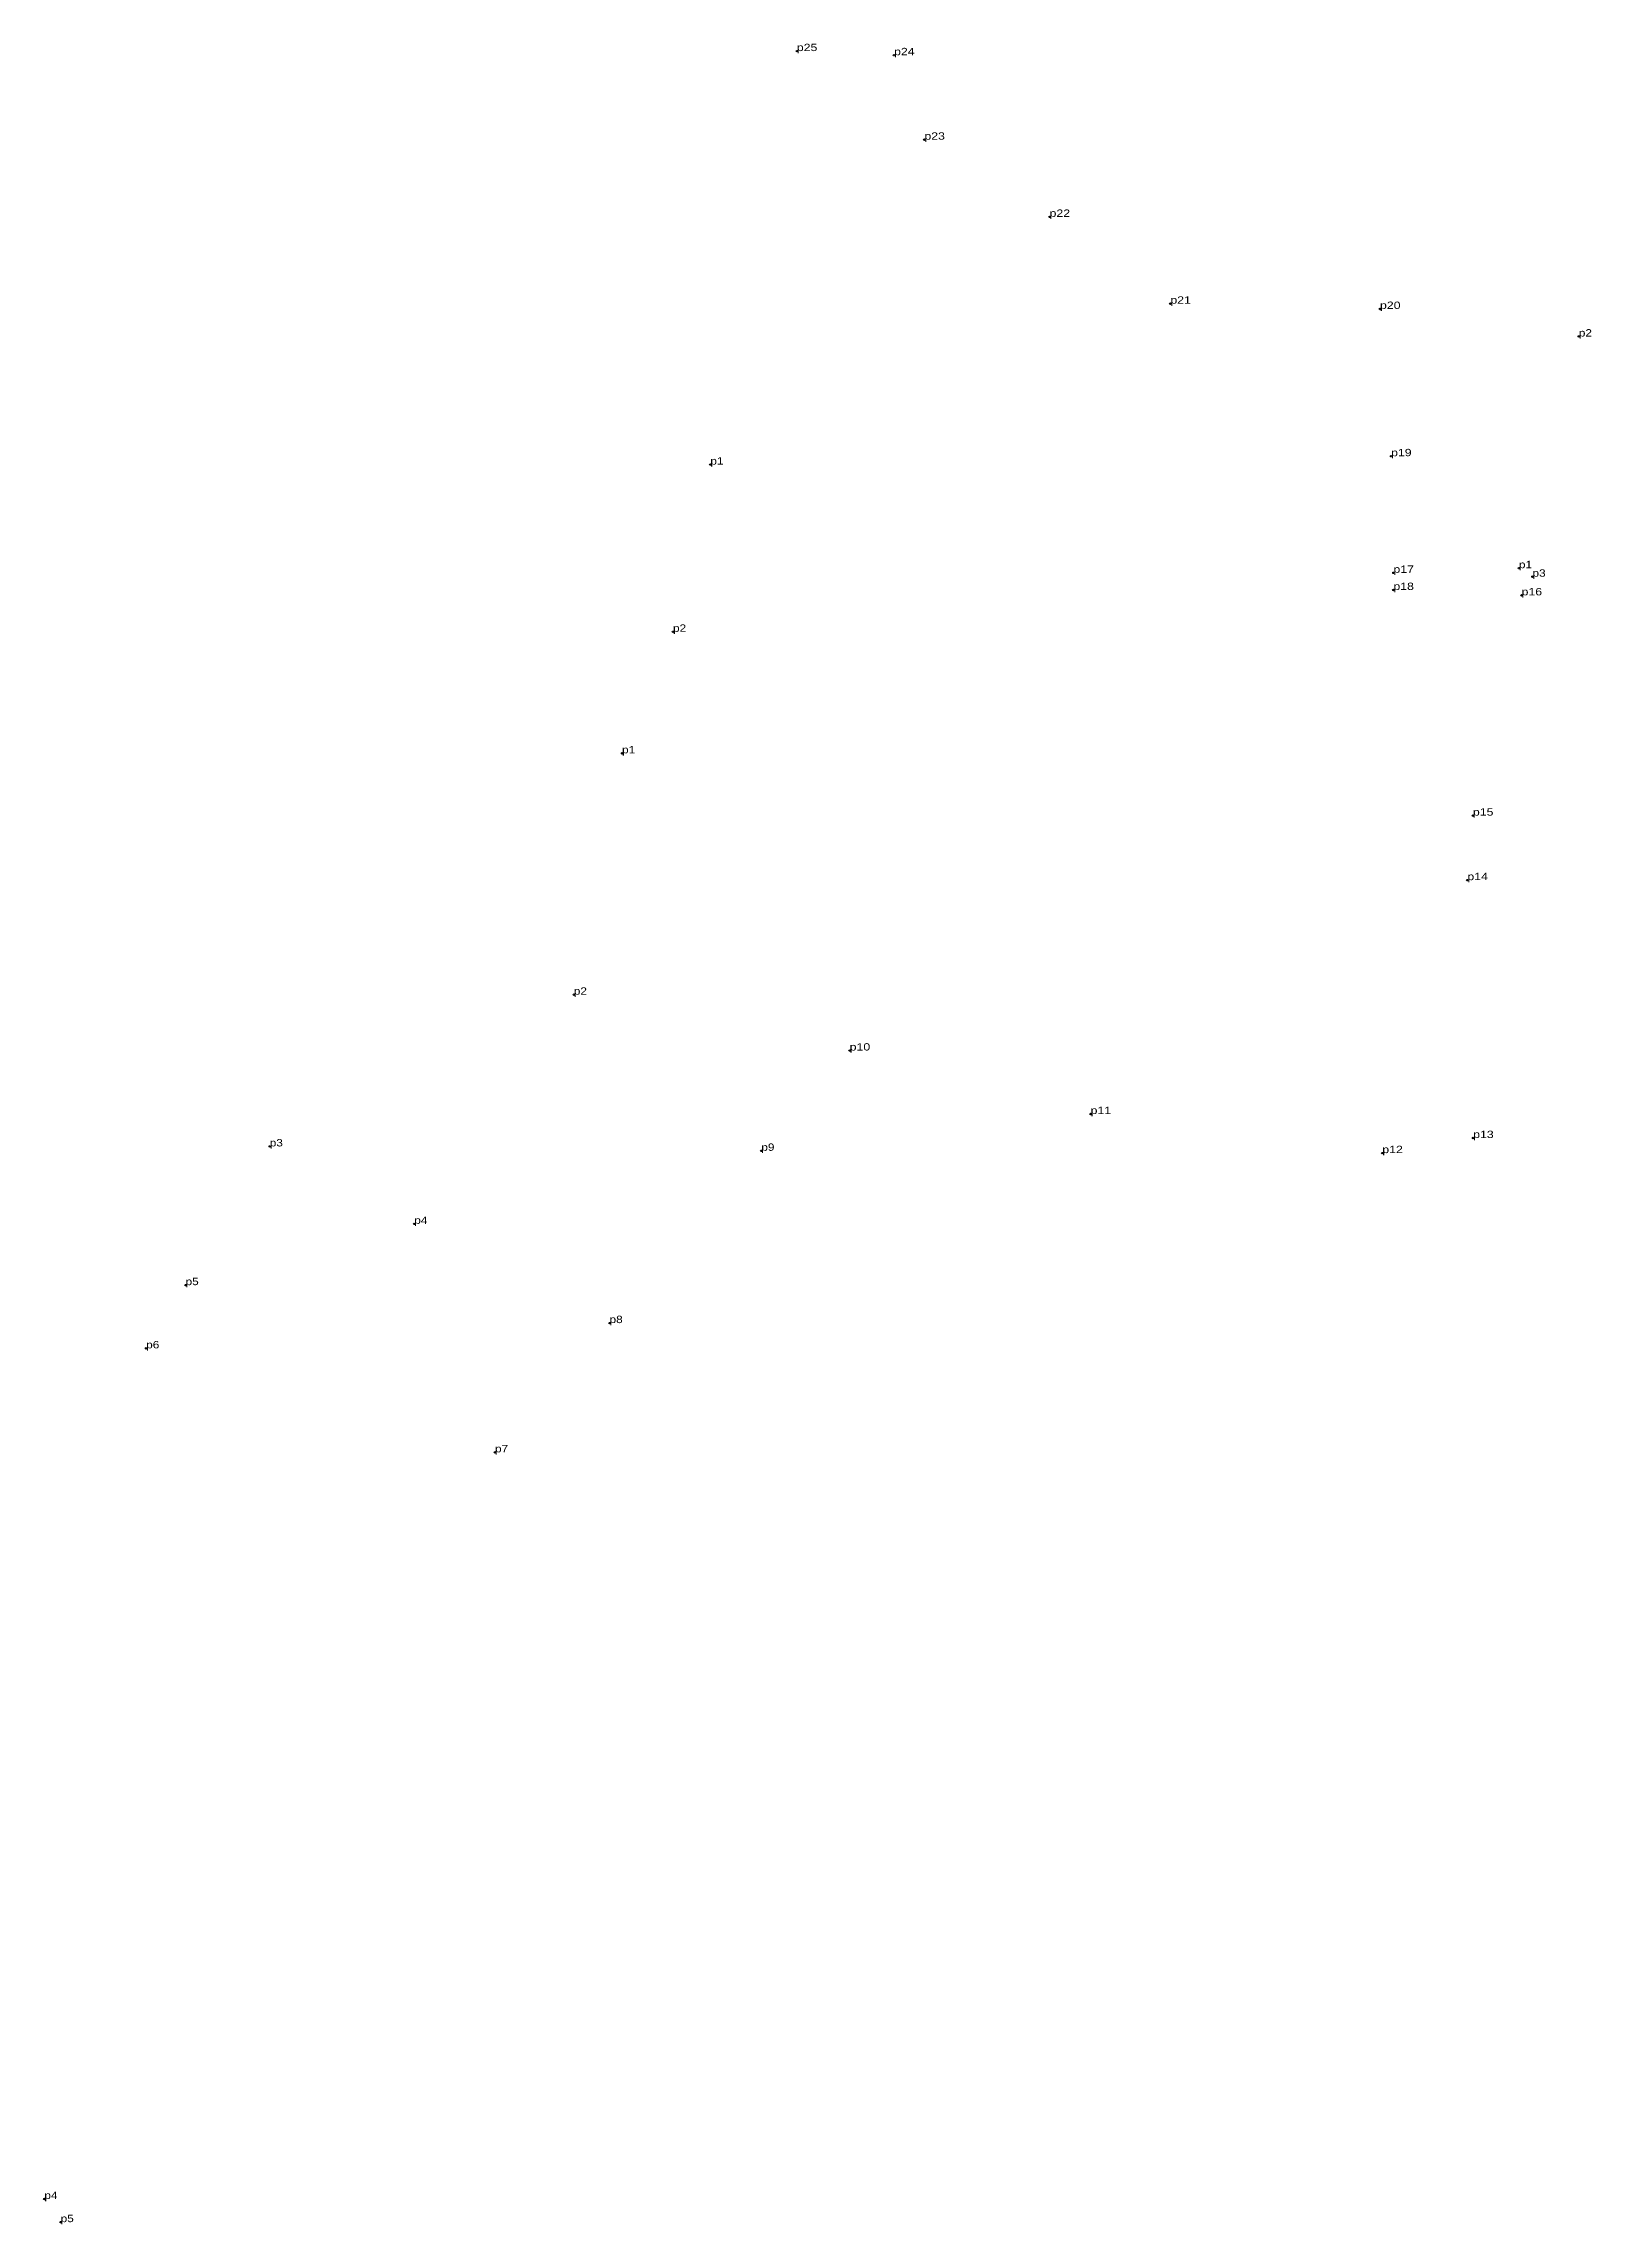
# Model space of a CAD drawing. Header units: metres. Extents: x 535752 to 552291, y 1835280 to 1841356.
# Drawn here: x 537232 to 537610, y 1838502 to 1839035 of the extents above; entities that cross this region are included whole.
import ezdxf

# ---------------------------------------------------------------- set-up
doc = ezdxf.new("R2010")
doc.units = ezdxf.units.M
doc.header["$LTSCALE"] = 0.72
doc.header["$PDMODE"] = 32
doc.header["$PDSIZE"] = 0.36
doc.layers.add('12', color=7, linetype='Continuous')
doc.layers.add('7', color=7, linetype='Continuous')

msp = doc.modelspace()

# ---------------------------------------------------------------- linework, layer by layer
at = {"layer": '7'}
for p in [(537415.89, 1839032.77), (537439.64, 1839031.76), (537447.05, 1839011.11), (537477.64, 1838992.25), (537507.16, 1838971.03), (537558.39, 1838969.74), (537606.98, 1838963.01), (537394.74, 1838931.7), (537561.1, 1838933.74), (537561.67, 1838905.23), (537592.34, 1838906.37), (537595.66, 1838904.29), (537561.66, 1838901.05), (537592.99, 1838899.72), (537385.62, 1838890.82), (537373.17, 1838861.1), (537581.1, 1838845.89), (537579.74, 1838830.11), (537361.39, 1838802.11), (537428.79, 1838788.45), (537487.67, 1838772.94), (537581.16, 1838767.07), (537287.07, 1838765.02), (537407.2, 1838763.95), (537558.95, 1838763.39), (537322.38, 1838746.08), (537266.5, 1838731.11), (537370.11, 1838721.84), (537256.87, 1838715.66), (537342.11, 1838690.24), (537231.99, 1838507.72), (537235.97, 1838502.07)]:
    msp.add_point(p, dxfattribs=at)

# ---------------------------------------------------------------- texts
at = {"layer": '12'}
for s, width, p in [('p25', 1.25, (537415.88, 1839032.77)), ('p24', 1.25, (537439.64, 1839031.76)), ('p23', 1.25, (537447.05, 1839011.11)), ('p22', 1.25, (537477.64, 1838992.25)), ('p21', 1.25, (537507.16, 1838971.03)), ('p20', 1.25, (537558.39, 1838969.74)), ('p2', 1.2, (537606.98, 1838963)), ('p1', 1.2, (537394.74, 1838931.7)), ('p19', 1.25, (537561.1, 1838933.74)), ('p17', 1.25, (537561.67, 1838905.23)), ('p1', 1.2, (537592.34, 1838906.37)), ('p3', 1.2, (537595.66, 1838904.28)), ('p18', 1.25, (537561.66, 1838901.05)), ('p16', 1.25, (537592.99, 1838899.72)), ('p2', 1.2, (537385.62, 1838890.82)), ('p1', 1.2, (537373.16, 1838861.1)), ('p15', 1.25, (537581.1, 1838845.89)), ('p14', 1.25, (537579.74, 1838830.11)), ('p2', 1.2, (537361.38, 1838802.11)), ('p10', 1.25, (537428.79, 1838788.46)), ('p11', 1.25, (537487.67, 1838772.94)), ('p3', 1.2, (537287.07, 1838765.02)), ('p9', 1.2, (537407.2, 1838763.95)), ('p13', 1.25, (537581.16, 1838767.07)), ('p12', 1.25, (537558.95, 1838763.39)), ('p4', 1.2, (537322.38, 1838746.08)), ('p5', 1.2, (537266.5, 1838731.11)), ('p8', 1.2, (537370.11, 1838721.84)), ('p6', 1.2, (537256.87, 1838715.66)), ('p7', 1.2, (537342.11, 1838690.24)), ('p4', 1.2, (537231.99, 1838507.72)), ('p5', 1.2, (537235.97, 1838502.07))]:
    msp.add_text(s, height=1.8, dxfattribs=dict(at, width=width)).set_placement(p)

doc.saveas('drawing.dxf')
